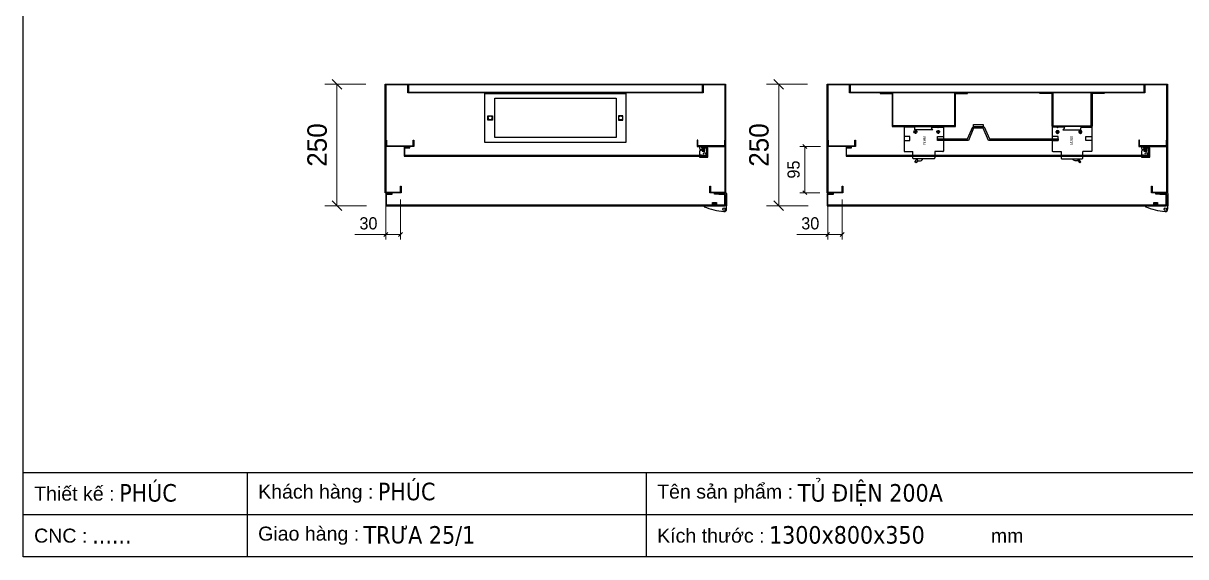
# Model space of a CAD drawing. Header units: millimetres. Extents: x 0 to 4277, y 0 to 3024.
# Drawn here: x 0 to 2391, y 0 to 1097 of the extents above; entities that cross this region are included whole.
import ezdxf
from ezdxf.enums import TextEntityAlignment as Align

# ---------------------------------------------------------------- set-up
doc = ezdxf.new("R2010")
doc.units = ezdxf.units.MM
doc.layers.add('DIM', color=253, linetype='Continuous')
doc.styles.add('Arial', font='arial.ttf')
doc.styles.add('Tahoma (Input Text)', font='tahoma.ttf')
doc.dimstyles.new('Dim-25', dxfattribs={"dimtxt": 25, "dimasz": 8, "dimexe": 10, "dimexo": 15, "dimgap": 10, "dimtad": 1, "dimdec": 0, "dimtxsty": 'Standard', "dimblk": 'OBLIQUE', "dimcen": 10, "dimclrd": 5, "dimclre": 5, "dimclrt": 3, "dimazin": 3, "dimtfac": 1, "dimtdec": 0, "dimtmove": 0, "dimatfit": 3, "dimldrblk": 'OBLIQUE', "dimlwd": 9, "dimlwe": 9})
doc.dimstyles.new('Dim-40', dxfattribs={"dimtxt": 40, "dimasz": 20, "dimexe": 25, "dimexo": 40, "dimgap": 20, "dimtad": 1, "dimdec": 0, "dimtxsty": 'Standard', "dimblk": 'OBLIQUE', "dimcen": 15, "dimclrd": 5, "dimclre": 5, "dimclrt": 3, "dimazin": 3, "dimtfac": 1, "dimtdec": 0, "dimtmove": 0, "dimatfit": 3, "dimldrblk": 'ARCHTICK', "dimlwd": 9, "dimlwe": 9})

# ---------------------------------------------------------------- blocks, each defined once
blk = doc.blocks.new('khungtenAsean2')
at = {"color": 7}
for p, q in [((2970, -1980), (0, -1980)), ((320, -1980), (320, -2100)), ((890, -1980), (890, -2100)), ((2020, -2040), (0, -2040))]:
    blk.add_line(p, q, dxfattribs=at)
blk.add_lwpolyline([(0, 0), (2970, 0), (2970, -2100), (0, -2100)], close=True, dxfattribs=at)
at = {"color": 2, "char_height": 20, "width": 917.634, "attachment_point": 4, "style": 'Arial'}
for s, insert in [('  Thiết kế :', (0, -2010)), ('  Khách hàng :', (320, -2010)), ('  Tên sản phẩm :', (890, -2010)), ('  Giao hàng :', (320, -2070)), ('  Kích thước :', (890, -2070)), ('  CNC :', (0, -2070)), ('mm', (1382.3, -2070))]:
    blk.add_mtext(s, dxfattribs=dict(at, insert=insert))
at = {"color": 1, "style": 'Tahoma (Input Text)', "flags": 8}
for tag, p in [('#01', (137.1, -2021.3)), ('#03', (506.6, -2019.3)), ('#05', (1106.6, -2021.3)), ('#07', (1834.7, -2021.3)), ('#09', (2146.7, -2021.3)), ('#02', (98.5, -2081.3)), ('#04', (486.1, -2081.3)), ('#06', (1065.3, -2081.3)), ('#08', (1817.4, -2081.3)), ('#10', (2146.7, -2081.3))]:
    blk.add_attdef(tag, p, '', height=25, dxfattribs=at)
blk.add_attdef('#11', text='', height=25, dxfattribs=at).set_placement((2915, -2067.3), align=Align.CENTER)
blk = doc.blocks.new('HL003-2-3')
h = blk.add_hatch()
h.set_pattern_fill('ANSI31', color=2, scale=0.5, style=0)
h.set_pattern_definition([(45, (8435.407, 86016.9664), (-1.122532015, 1.122532015), [])])
h.paths.add_polyline_path([(11, 10), (5, 10), (5, 0), (11, 0)])
at = {"color": 1}
for p, q in [((0, 22), (17, 22)), ((0, 20), (0, 22)), ((0, 20), (15, 20)), ((4, 18), (0, 18)), ((0, 10), (0, 18)), ((0, 10), (8, 3)), ((0, 4), (3.4, 7)), ((0, 0), (0, 4)), ((16, 0), (0, 0)), ((4, 20), (4, 18)), ((17, 3), (8, 3)), ((15, 20), (15, 3)), ((16, 3), (16, 0)), ((17, 22), (17, 3))]:
    blk.add_line(p, q, dxfattribs=at)
at = {"color": 2}
blk.add_lwpolyline([(5, 10), (11, 10), (11, 0), (5, 0)], close=True, dxfattribs=at)
at = {"color": 1}
blk.add_circle((10, 16), 3, dxfattribs=at)
blk.add_circle((10, 16), 3, dxfattribs=at)
blk = doc.blocks.new('HL044-1.3-B')
h = blk.add_hatch()
h.set_pattern_fill('ANSI31', color=1, scale=0.3, style=0)
h.set_pattern_definition([(45, (-80982.31925, -42991.2648), (-0.673519209, 0.673519209), [])])
h.paths.add_polyline_path([(-15.5, 27), (-15.5, 24), (-9.5, 24), (-9.5, 27)])
at = {"color": 1}
for p, q in [((-22, 24), (-22, 27)), ((-22, 27), (1, 27)), ((-1, 24), (-22, 24)), ((-15.5, 24), (-15.5, 27)), ((-9.5, 24), (-9.5, 27)), ((3, 25), (3, 0)), ((0, 0), (-43, 0)), ((-43, 0), (-43, -2)), ((-25, 6.5), (-25, 0)), ((-25, 6.5), (-19, 5.9)), ((-25, 5.5), (-19, 4.9)), ((-25, 4.5), (-19, 3.9)), ((-25, 3.5), (-19, 2.9)), ((-25, 2.5), (-19, 1.9)), ((-25, 1.5), (-19, 0.9)), ((-25, 0.5), (-19.7, 0)), ((-19, 6.5), (-19, 0)), ((0, 23), (0, 0)), ((0, 7.5), (3, 7.5)), ((0, 6), (3, 6)), ((3, -6.5), (3, 0))]:
    blk.add_line(p, q, dxfattribs=at)
blk.add_lwpolyline([(-26, 6.5), (-18, 6.5), (-18, 0), (-26, 0)], close=True, dxfattribs=at)
blk.add_circle((-2.3, -7), 2.55, dxfattribs=at)
for centre, radius, start, end in [((-1, 23), 1, 0, 90), ((1, 25), 2, 0, 90), ((15.4, 147.7), 160.7, 248.6705, 263.5901), ((-2.5, -6.5), 5.5, 270, 0)]:
    blk.add_arc(centre, radius, start, end, dxfattribs=at)
blk = doc.blocks.new('*D8')
at = {"color": 0, "linetype": 'ByBlock', "lineweight": -2}
for p, q in [((1658.8, 666.6), (1650.8, 658.6)), ((1680.8, 658.6), (1688.8, 666.6))]:
    blk.add_line(p, q, dxfattribs=at)
at = {"layer": 'Defpoints', "color": 0, "transparency": 16777216}
for p in [(1654.8, 749.8), (1684.8, 749.8), (1654.8, 662.6)]:
    blk.add_point(p, dxfattribs=at)
at = {"layer": 'DIM', "color": 5, "lineweight": 9, "transparency": 16777216}
for p, q in [((1654.8, 734.8), (1654.8, 652.6)), ((1684.8, 734.8), (1684.8, 652.6)), ((1654.8, 662.6), (1591.1, 662.6)), ((1684.8, 662.6), (1654.8, 662.6))]:
    blk.add_line(p, q, dxfattribs=at)
at = {"layer": 'DIM', "color": 3, "transparency": 16777216, "insert": (1619, 685.4), "char_height": 25, "attachment_point": 5}
blk.add_mtext('30', dxfattribs=at)
blk = doc.blocks.new('_Oblique')
at = {"color": 0, "linetype": 'ByBlock', "lineweight": -2}
blk.add_line((-0.5, -0.5), (0.5, 0.5), dxfattribs=at)
blk = doc.blocks.new('*D9')
at = {"color": 0, "linetype": 'ByBlock', "lineweight": -2}
for p, q in [((1564, 961.6), (1544, 981.6)), ((1544, 731.6), (1564, 711.6))]:
    blk.add_line(p, q, dxfattribs=at)
at = {"layer": 'Defpoints', "color": 0, "transparency": 16777216}
for p in [(1653.6, 971.6), (1554, 721.6), (1654.8, 721.6)]:
    blk.add_point(p, dxfattribs=at)
at = {"layer": 'DIM', "color": 5, "lineweight": 9, "transparency": 16777216}
for p, q in [((1613.6, 971.6), (1529, 971.6)), ((1554, 971.6), (1554, 721.6)), ((1614.8, 721.6), (1529, 721.6))]:
    blk.add_line(p, q, dxfattribs=at)
at = {"layer": 'DIM', "color": 3, "transparency": 16777216, "insert": (1513.6, 846.6), "char_height": 40, "attachment_point": 5, "rotation": 90}
blk.add_mtext('250', dxfattribs=at)
blk = doc.blocks.new('_ArchTick')
at = {"color": 0, "const_width": 0.15}
blk.add_lwpolyline([(-0.5, -0.5), (0.5, 0.5)], dxfattribs=at)
blk = doc.blocks.new('*D19')
at = {"color": 0, "linetype": 'ByBlock', "lineweight": -2}
for p, q in [((1611.6, 839.6), (1603.6, 847.6)), ((1603.6, 752.6), (1611.6, 744.6))]:
    blk.add_line(p, q, dxfattribs=at)
at = {"layer": 'Defpoints', "color": 0, "ltscale": 3, "transparency": 16777216}
for p in [(1607.6, 843.6), (1654.8, 843.6), (1653.6, 748.6)]:
    blk.add_point(p, dxfattribs=at)
at = {"layer": 'DIM', "color": 5, "lineweight": 9, "ltscale": 3, "transparency": 16777216}
for p, q in [((1639.8, 843.6), (1597.6, 843.6)), ((1607.6, 748.6), (1607.6, 843.6)), ((1638.6, 748.6), (1597.6, 748.6))]:
    blk.add_line(p, q, dxfattribs=at)
at = {"layer": 'DIM', "color": 3, "ltscale": 3, "transparency": 16777216, "insert": (1584.8, 796.1), "char_height": 25, "attachment_point": 5, "rotation": 90}
blk.add_mtext('95', dxfattribs=at)
blk = doc.blocks.new('HCC BKN')
for p, q in [((0, -9.7), (0, 0)), ((0, 0), (49, 0)), ((0, -24.6), (0, -12.1)), ((5, -22), (1.6, -24.8)), ((5, -22), (5, -59)), ((5.6, -10.9), (13.4, -10.9)), ((9.6, -6.9), (9.6, -14.9)), ((50, -1), (50, -18)), ((0, -60), (0, -81)), ((5, -59), (1, -59)), ((5.3, -57.7), (13.4, -57.7)), ((9.6, -53.7), (9.6, -61.7)), ((50, -80), (50, -63)), ((71.1, -58.6), (66.2, -54.8)), ((68.2, -52.5), (73, -56.3)), ((73, -56.3), (71.1, -58.6)), ((0, -81), (49, -81))]:
    blk.add_line(p, q)
at = {"color": 1}
for points in [[(19, 0), (27, 0), (27, -12), (19, -12)], [(19, -81), (27, -81), (27, -69), (19, -69)]]:
    blk.add_lwpolyline(points, close=True, dxfattribs=at)
at = {"color": 7}
blk.add_lwpolyline([(50, -18), (63, -18, -0.414214), (65, -20), (65, -61, -0.414214), (63, -63), (50, -63)], format="xyb", dxfattribs=at)
for centre, radius in [((9.6, -10.9), 2.97), ((9.6, -10.9), 1.26), ((9.6, -57.7), 2.97), ((9.6, -57.7), 1.26)]:
    blk.add_circle(centre, radius)
for centre, radius, start, end in [((49, -1), 1, 0, 90), ((-0.5, -10.9), 1.25, 291.7646, 68.2354), ((0.9, -23.7), 1.23, 222.1341, 301.7407), ((61.8, -49), 7.23, 295.9027, 64.0973), ((1, -60), 1, 90, 180), ((49, -80), 1, 270, 0)]:
    blk.add_arc(centre, radius, start, end)
at = {"color": 1, "insert": (18.4, -36.4), "char_height": 6, "attachment_point": 1}
blk.add_mtext('\\A1;BKN ', dxfattribs=at)
blk = doc.blocks.new('*D20')
at = {"color": 0, "linetype": 'ByBlock', "lineweight": -2}
for p, q in [((750, 666.6), (742, 658.6)), ((772, 658.6), (780, 666.6))]:
    blk.add_line(p, q, dxfattribs=at)
at = {"layer": 'Defpoints', "color": 0, "transparency": 16777216}
for p in [(746, 749.8), (776, 749.8), (746, 662.6)]:
    blk.add_point(p, dxfattribs=at)
at = {"layer": 'DIM', "color": 5, "lineweight": 9, "transparency": 16777216}
for p, q in [((746, 734.8), (746, 652.6)), ((776, 734.8), (776, 652.6)), ((746, 662.6), (682.3, 662.6)), ((776, 662.6), (746, 662.6))]:
    blk.add_line(p, q, dxfattribs=at)
at = {"layer": 'DIM', "color": 3, "transparency": 16777216, "insert": (710.1, 685.4), "char_height": 25, "attachment_point": 5}
blk.add_mtext('30', dxfattribs=at)
blk = doc.blocks.new('*D21')
at = {"color": 0, "linetype": 'ByBlock', "lineweight": -2}
for p, q in [((655.2, 961.6), (635.2, 981.6)), ((635.2, 731.6), (655.2, 711.6))]:
    blk.add_line(p, q, dxfattribs=at)
at = {"layer": 'Defpoints', "color": 0, "transparency": 16777216}
for p in [(744.8, 971.6), (645.2, 721.6), (746, 721.6)]:
    blk.add_point(p, dxfattribs=at)
at = {"layer": 'DIM', "color": 5, "lineweight": 9, "transparency": 16777216}
for p, q in [((704.8, 971.6), (620.2, 971.6)), ((645.2, 971.6), (645.2, 721.6)), ((706, 721.6), (620.2, 721.6))]:
    blk.add_line(p, q, dxfattribs=at)
at = {"layer": 'DIM', "color": 3, "transparency": 16777216, "insert": (604.7, 846.6), "char_height": 40, "attachment_point": 5, "rotation": 90}
blk.add_mtext('250', dxfattribs=at)

msp = doc.modelspace()

# ---------------------------------------------------------------- linework, layer by layer
at = {"color": 7}
for points in [[(1413.6, 761.8), (1413.6, 749.8), (1443.6, 749.8), (1443.6, 970.4), (746, 970.4), (746, 749.8), (776, 749.8), (776, 761.8), (777.2, 761.8), (777.2, 748.6), (744.8, 748.6), (744.8, 971.6), (1444.8, 971.6), (1444.8, 748.6), (1412.4, 748.6), (1412.4, 761.8)], [(792.3, 970.4), (792.3, 955.4), (1397.3, 955.4), (1397.3, 970.4), (1398.5, 970.4), (1398.5, 954.2), (791.1, 954.2), (791.1, 970.4)], [(2322.4, 761.8), (2322.4, 749.8), (2352.4, 749.8), (2352.4, 970.4), (1654.8, 970.4), (1654.8, 749.8), (1684.8, 749.8), (1684.8, 761.8), (1686, 761.8), (1686, 748.6), (1653.6, 748.6), (1653.6, 971.6), (2353.6, 971.6), (2353.6, 748.6), (2321.2, 748.6), (2321.2, 761.8)], [(1701.1, 970.4), (1701.1, 955.4), (2306.1, 955.4), (2306.1, 970.4), (2307.3, 970.4), (2307.3, 954.2), (1699.9, 954.2), (1699.9, 970.4)], [(949.8, 952.8), (1239.8, 952.8), (1239.8, 851.8), (949.8, 851.8)], [(1430.6, 745.8), (1442.6, 745.8), (1442.6, 722.8), (747, 722.8), (747, 745.8), (759, 745.8), (759, 747), (745.8, 747), (745.8, 721.6), (1443.8, 721.6), (1443.8, 747), (1430.6, 747)], [(2338.4, 745.8), (2350.4, 745.8), (2350.4, 722.8), (1654.8, 722.8), (1654.8, 745.8), (1666.8, 745.8), (1666.8, 747), (1653.6, 747), (1653.6, 721.6), (2351.6, 721.6), (2351.6, 747), (2338.4, 747)]]:
    msp.add_lwpolyline(points, close=True, dxfattribs=at)
at = {"color": 2}
for points in [[(969.8, 942.8), (1219.8, 942.8), (1219.8, 861.8), (969.8, 861.8)], [(965, 897.8), (956, 897.8), (956, 906.8), (965, 906.8)], [(1224.5, 897.8), (1233.5, 897.8), (1233.5, 906.8), (1224.5, 906.8)]]:
    msp.add_lwpolyline(points, close=True, dxfattribs=at)
at = {"color": 8}
for points in [[(1762.5, 952.7), (1787.5, 952.7), (1787.5, 884.8), (1917.5, 884.8), (1917.5, 952.7), (1942.5, 952.7), (1942.5, 954.2), (1916, 954.2), (1916, 886.3), (1789, 886.3), (1789, 954.2), (1762.5, 954.2)], [(2223.6, 952.7), (2198.6, 952.7), (2198.6, 884.8), (2116.3, 884.8), (2116.3, 952.7), (2091.3, 952.7), (2091.3, 954.2), (2117.8, 954.2), (2117.8, 886.3), (2197.1, 886.3), (2197.1, 954.2), (2223.6, 954.2)]]:
    msp.add_lwpolyline(points, close=True, dxfattribs=at)
at = {"color": 1, "ltscale": 3}
msp.add_lwpolyline([(1955, 889), (1975, 889), (1975, 884), (1955, 884)], close=True, dxfattribs=at)
at = {"color": 1}
msp.add_lwpolyline([(1977, 884), (1987.5, 859), (2128.9, 859), (2128.9, 856), (1985.6, 856), (1975, 881), (1955, 881), (1944.5, 856), (1881, 856), (1881, 859), (1942.5, 859), (1953.1, 884), (1977, 884)], dxfattribs=at)
at = {"color": 3}
for points in [[(747.2, 856.8), (747.2, 844.8), (802.2, 844.8), (802.2, 856.8), (803.4, 856.8), (803.4, 843.6), (746, 843.6), (746, 856.8)], [(1442.4, 856.8), (1442.4, 844.8), (1387.4, 844.8), (1387.4, 856.8), (1386.2, 856.8), (1386.2, 843.6), (1443.6, 843.6), (1443.6, 856.8)], [(1656, 856.8), (1656, 844.8), (1711, 844.8), (1711, 856.8), (1712.2, 856.8), (1712.2, 843.6), (1654.8, 843.6), (1654.8, 856.8)], [(2351.2, 856.8), (2351.2, 844.8), (2296.2, 844.8), (2296.2, 856.8), (2295, 856.8), (2295, 843.6), (2352.4, 843.6), (2352.4, 856.8)]]:
    msp.add_lwpolyline(points, close=True, dxfattribs=at)
at = {"color": 6}
for points in [[(1395.2, 840.8), (1405.2, 840.8), (1405.2, 824.8), (785, 824.8), (785, 840.8), (795, 840.8), (795, 842), (783.8, 842), (783.8, 823.6), (1406.4, 823.6), (1406.4, 842), (1395.2, 842)], [(2304, 840.8), (2314, 840.8), (2314, 824.8), (1693.8, 824.8), (1693.8, 840.8), (1703.8, 840.8), (1703.8, 842), (1692.6, 842), (1692.6, 823.6), (2315.2, 823.6), (2315.2, 842), (2304, 842)]]:
    msp.add_lwpolyline(points, close=True, dxfattribs=at)
at = {"color": 7}
for centre in [(960.5, 902.3), (1229, 902.3)]:
    msp.add_circle(centre, 4, dxfattribs=at)

# ---------------------------------------------------------------- block references
ref = msp.add_blockref('khungtenAsean2', (0, 3024), dxfattribs=dict(xscale=1.440000000002328, yscale=1.440000000002328, zscale=1.440000000002328))
ref.add_attrib('#06', '1300x800x350', (1534.1, 27), dxfattribs={"color": 1, "height": 36, "style": 'Tahoma (Input Text)'})
ref.add_attrib('#05', 'TỦ ĐIỆN 200A', (1593.5, 113.4), dxfattribs={"color": 1, "height": 36, "style": 'Tahoma (Input Text)'})
ref.add_attrib('#04', 'TRƯA 25/1', (700, 27), dxfattribs={"color": 1, "height": 36, "style": 'Tahoma (Input Text)'})
ref.add_attrib('#03', 'PHÚC', (729.5, 116.2), dxfattribs={"color": 1, "height": 36, "style": 'Tahoma (Input Text)'})
ref.add_attrib('#02', '......', (141.8, 27), dxfattribs={"color": 1, "height": 36, "style": 'Tahoma (Input Text)'})
ref.add_attrib('#01', 'PHÚC', (197.4, 113.4), dxfattribs={"color": 1, "height": 36, "style": 'Tahoma (Input Text)'})
at = {"color": 7, "rotation": 270}
msp.add_blockref('HCC BKN', (1893, 883), dxfattribs=at)
at = {"color": 7, "xscale": -1}
for name, p, rotation in [('HCC BKN', (2116.9, 883), 90), ('HL003-2-3', (1391.4, 843.6), 180), ('HL003-2-3', (2300.2, 843.6), 180)]:
    msp.add_blockref(name, p, dxfattribs=dict(at, rotation=rotation))
at = {"color": 7}
for p in [(1443.8, 721.6), (2351.6, 721.6)]:
    msp.add_blockref('HL044-1.3-B', p, dxfattribs=at)

# ---------------------------------------------------------------- dimensions: what is measured, and where the dimension line sits
at = {"layer": 'DIM', "color": 2}
for base, p1, p2, picture, middle in [((645.2, 721.6), (744.8, 971.6), (746, 721.6), '*D21', (604.7, 846.6)), ((1554, 721.6), (1653.6, 971.6), (1654.8, 721.6), '*D9', (1513.6, 846.6))]:
    dim = msp.add_linear_dim(base=base, p1=p1, p2=p2, angle=90, dimstyle='Dim-40', dxfattribs=at)
    dim.commit()
    dim.dimension.update_dxf_attribs({"geometry": picture, "text_midpoint": middle})
at = {"layer": 'DIM', "ltscale": 3}
dim = msp.add_linear_dim(base=(1607.6, 843.6), p1=(1653.6, 748.6), p2=(1654.8, 843.6), angle=90, dimstyle='Dim-25', dxfattribs=at)
dim.commit()
dim.dimension.update_dxf_attribs({"geometry": '*D19', "text_midpoint": (1584.8, 796.1)})
at = {"layer": 'DIM', "color": 7}
for base, p1, p2, picture, middle in [((746, 662.6), (776, 749.8), (746, 749.8), '*D20', (710.1, 685.4)), ((1654.8, 662.6), (1684.8, 749.8), (1654.8, 749.8), '*D8', (1619, 685.4))]:
    dim = msp.add_linear_dim(base=base, p1=p1, p2=p2, dimstyle='Dim-25', dxfattribs=at)
    dim.commit()
    dim.dimension.update_dxf_attribs({"geometry": picture, "text_midpoint": middle})

doc.saveas('drawing.dxf')
